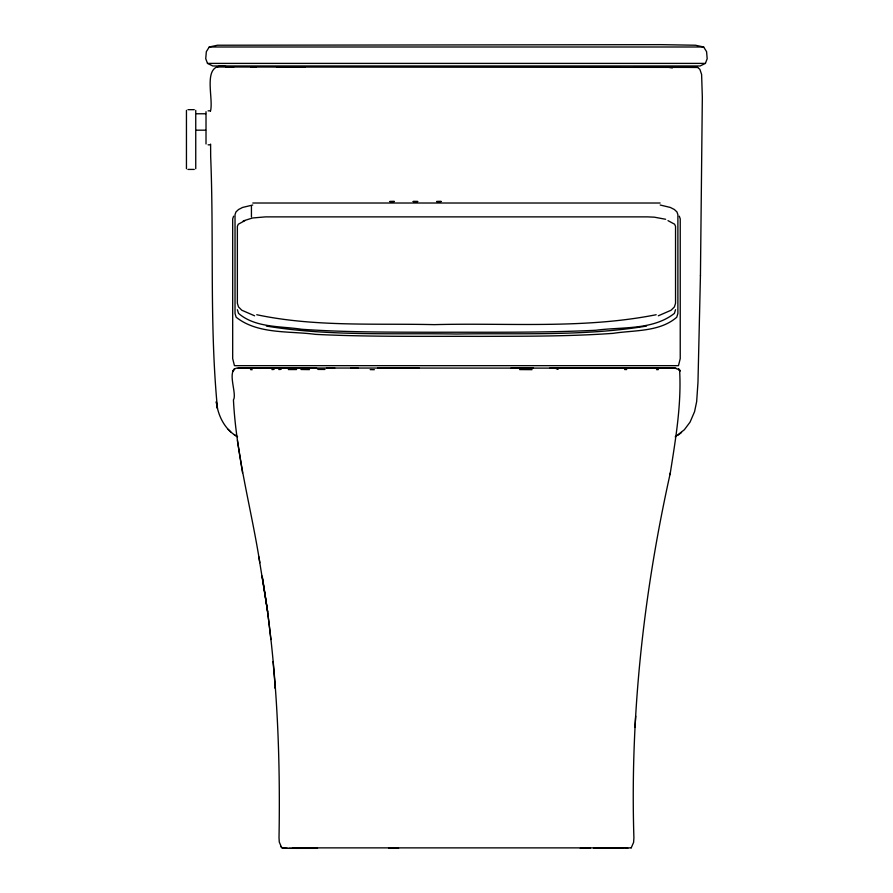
<?xml version="1.0" encoding="UTF-8"?>
<svg xmlns="http://www.w3.org/2000/svg" width="893" height="893" viewBox="0 0 893 893"><rect width="100%" height="100%" fill="white"/><g stroke="black" fill="none" stroke-linecap="round" stroke-linejoin="round"><path stroke-width="1.34" d="M210.491 111.089C214.086 97.27 200.378 60.043 227.693 66.908M700.436 275.87L702.333 97.147L701.608 74.465L699.889 69.364L697.634 67.41L217.412 66.997M700.436 275.68L697.969 382.427L696.652 401.671L694.564 411.662L690.055 422.132L684.328 429.767L675.175 436.9M670.353 472.81C643.697 592.505 630.011 715.114 633.907 837.835L633.606 842.356L631.195 847.892M634.956 727.315L635.716 716.074M670.04 474.641C675.432 440.137 681.649 404.842 679.595 369.892L674.929 368.083L662.595 368.016M675.543 309.704L674.416 313.376C652.783 330.432 621.762 326.738 595.821 330.265C541.939 332.888 487.98 332.073 434.054 332.263C389.873 332.107 345.636 332.375 301.544 329.26C280.603 326.012 255.443 328.032 238.509 313.376L237.371 309.704M233.609 216.173L232.682 218.885L232.682 358.629L234.446 365.661L678.468 365.661L680.232 358.629L680.232 218.885L679.305 216.173M705.414 63.392L707.178 58.704L706.586 51.682L703.662 46.994L695.457 45.23L661.188 44.65L217.457 45.23L209.252 46.994L206.328 51.682L205.736 58.704L207.5 63.392L212.768 65.97L700.145 65.97L705.414 63.392L207.5 63.392M678.167 435.081L681.571 432.469M413.213 201.405L417.678 201.405M417.69 201.639L413.146 201.606M243.242 220.928L252.485 217.992L265.489 216.876L647.425 216.876L654.279 217.166L665.642 219.276M244.928 220.638L238.297 224.221L237.371 226.353L237.371 303.263L238.509 306.924L241.824 310.239L254.594 315.798M676.492 368.485L674.929 368.083M672.541 368.162L240.585 368.005C224.02 365.728 237.672 393.076 233.441 399.897C236.221 455.05 251.279 508.374 259.818 562.702M658.331 315.798L671.09 310.239L674.416 306.924L675.543 303.263L675.543 226.353L674.617 224.221L667.986 220.638M614.217 847.87L595.263 848.339M614.496 847.848L611.259 848.339L623.984 848.149L620.825 848.35M631.094 847.881L298.675 847.87M656.165 314.727C583.274 329.182 508.128 322.708 434.299 324.639C375.149 323.266 314.983 327.05 256.749 314.727M646.521 326.079C583.776 336.371 519.793 332.989 456.457 334.004C393.121 332.989 329.149 336.371 266.393 326.079M252.73 205.022L242.583 207.444L238.554 209.509L235.953 211.942L235.026 214.666L235.026 313.51L236.176 317.238C257.999 334.551 289.388 330.801 315.609 334.373C370.059 337.018 424.599 336.17 479.094 336.371C523.756 336.214 568.461 336.505 613.033 333.357C634.197 330.064 659.659 332.107 676.738 317.238L677.887 313.51L677.887 214.666L676.961 211.942L674.36 209.509L670.33 207.444L660.195 205.022M238.241 368.385L240.63 368.061L238.453 368.139M278.772 369.546L281.15 369.334M271.918 369.579L274.106 369.423M593.901 848.238L599.46 847.881M259.662 368.374L277.913 367.994L260.466 368.005M240.619 368.139L246.591 368.005M324.952 369.456L317.841 369.423M296.487 848.35L299.523 848.339L292.368 847.892L301.667 848.339L298.53 847.859M617.989 368.016L611.951 368.05M625.558 848.339L627.846 848.305M225.728 66.93L233.843 66.908M656.522 369.635L658.398 369.602M592.36 368.005L580.495 368.016L669.828 368.005M288.361 369.546L296.588 369.546M519.581 369.579L532.072 369.657M260.868 368.016L251.793 368.039L253.98 368.039M612.252 368.005L602.954 368.028M304.234 368.016L294.69 368.005L297.202 368.083M377.817 368.028L419.107 368.016M209.252 46.994L703.662 46.994M276.484 66.93L305.038 66.919M589.536 66.908L619.552 66.93M634.03 66.919L697.634 67.41M187.932 109.672L194.261 109.672M208.08 110.844L210.424 110.844M196.605 113.768L205.624 113.768M196.605 130.177L205.624 130.177M208.08 144.822L210.424 144.822M187.932 169.424L194.261 169.424M252.808 203.012L660.106 203.012M310.652 368.05L299.043 368.005M326.481 368.005L334.775 368.016M533.233 368.016L511.03 368.016M564.398 368.016L576.152 368.005M291.643 848.35L281.786 847.881L279.275 842.077L279.018 837.645C280.558 750.22 276.629 662.439 262.14 576.108L267.688 612.018L270.892 639.544M289.165 848.35L317.517 848.35M580.283 848.339L590.44 848.339M250.844 66.919L256.447 66.919M549.965 367.927L651.611 368.34M593.778 368.005L605.688 368.016M315.631 368.028L240.585 368.005L247.64 368.016M350.715 368.016L358.06 368.028M388.689 848.339L398.579 848.35M630.358 367.994L648.017 368.128M300.963 369.49L309.491 369.613M287.312 848.339L282.869 848.227L280.569 846.452M370.171 369.624L374.357 369.691M624.598 369.523L626.696 369.557M294.79 368.005L299.166 368.385M250.487 369.624L252.194 369.713M674.461 368.195L672.786 368.095L674.661 368.407M301.41 368.251L299.59 368.016L302.303 368.374M669.125 67.41L672.373 67.924M315.821 368.016L317.026 368.541M210.603 144.097L210.67 156.576C214.052 240.373 209.386 324.918 217.457 408.414L216.296 401.694C217.87 415.479 224.656 429.555 237.136 436.476M234.122 434.645L237.605 436.777M679.595 369.892L678.602 369.021M228.139 429.343L230.695 431.866M258.847 556.808L267.677 611.783M237.426 440.506L242.528 472.721M273.057 661.512L275.323 688.425L275.267 687.744M251.435 206.328L251.435 216.876M206.015 111.703L206.015 143.963M195.746 110.364L195.746 168.732M186.447 110.364L186.447 168.732M394.36 201.539L389.683 201.539L394.326 201.438M441.22 201.539L436.554 201.539L441.187 201.438M233.497 370.126L232.861 371.097L234.29 368.988L233.497 370.126M331.537 368.173L330.611 368.005L332.676 368.396L331.537 368.173M556.406 368.34L554.62 368.016L558.114 369.244L556.406 368.34M679.461 370.115L678.613 369.066L680.053 371.187L679.461 370.115"/></g></svg>
